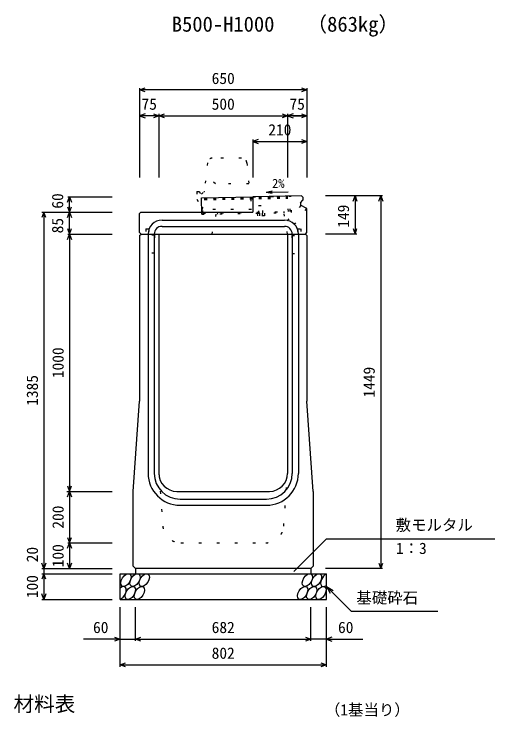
# Model space of a CAD drawing. Units: millimetres, scale not verified. Extents: x -12600 to 12600, y -5940 to 5940.
# Drawn here: x 1887 to 3756, y -2845 to -113 of the extents above; entities that cross this region are included whole.
import ezdxf
from ezdxf.enums import TextEntityAlignment as Align

# ---------------------------------------------------------------- set-up
doc = ezdxf.new("R2010")
doc.units = ezdxf.units.MM
doc.header["$LTSCALE"] = 40
doc.linetypes.add('DOTTED', pattern=[1.75, 0.25, -1.5])
for name, color, linetype, lineweight in [('0-0_DIM', 7, 'Continuous', 25), ('0-2_HATCH', 6, 'DOTTED', 25), ('0-5_OUTLINE', 3, 'Continuous', 25), ('0-6_OUTLINE2', 4, 'DOTTED', 25), ('0-7_TXT', 7, 'Continuous', 25)]:
    doc.layers.add(name, color=color, linetype=linetype, lineweight=lineweight)
doc.styles.add('ＭＳ ゴシック', font='')
doc.styles.get('ＭＳ ゴシック').set_extended_font_data('MS Gothic')

msp = doc.modelspace()

# ---------------------------------------------------------------- linework, layer by layer
at = {"layer": '0-0_DIM'}
for p, q in [((2375, -401.04), (2375, -748.54)), ((3025, -408.54), (2375, -408.54)), ((3025, -401.04), (3025, -748.54)), ((2450, -508.54), (2375, -508.54)), ((2450, -501.04), (2450, -748.54)), ((2450, -508.54), (2950, -508.54)), ((2950, -501.04), (2950, -748.54)), ((3025, -508.54), (2950, -508.54)), ((2970, -508.54), (3025, -508.54)), ((2815, -601.04), (2815, -748.54)), ((2815, -608.54), (3025, -608.54)), ((2095.5, -823.54), (2268, -823.54)), ((2103, -883.54), (2103, -823.54)), ((3319.5, -819.54), (3097, -819.54)), ((3212, -819.54), (3212, -968.54)), ((3312, -819.54), (3312, -2268.54)), ((1995.5, -883.54), (2268, -883.54)), ((2003, -883.54), (2003, -2268.54)), ((2103, -968.54), (2103, -883.54)), ((2095.5, -968.54), (2268, -968.54)), ((3219.5, -968.54), (3097, -968.54)), ((2092.25, -1968.54), (2264.75, -1968.54)), ((2095.5, -1968.54), (2268, -1968.54)), ((2974.77, -2279.35), (3101, -2153.11)), ((3101, -2153.11), (3755.81, -2153.11)), ((2095.5, -2168.54), (2268, -2168.54)), ((2103, -2168.54), (2103, -2268.54)), ((1995.5, -2268.54), (2268, -2268.54)), ((1995.5, -2288.54), (2268, -2288.54)), ((2003, -2268.54), (2003, -2288.54)), ((2003, -2288.54), (2003, -2388.54)), ((3319.5, -2268.54), (3097, -2268.54)), ((3101, -2338.54), (3196.76, -2434.29)), ((3101, -2338.54), (3126.98, -2353.54)), ((3101, -2338.54), (3116, -2364.52)), ((1995.5, -2388.54), (2268, -2388.54)), ((2299, -2649.9), (2299, -2418.54)), ((2359, -2549.9), (2359, -2418.54)), ((3041, -2549.9), (3041, -2418.54)), ((3101, -2649.9), (3101, -2418.54)), ((3196.76, -2434.29), (3534.31, -2434.29)), ((2299, -2542.4), (2157.21, -2542.4)), ((2299, -2542.4), (2359, -2542.4)), ((2359, -2542.4), (3041, -2542.4)), ((3101, -2542.4), (3041, -2542.4)), ((3101, -2542.4), (3242.79, -2542.4)), ((2299, -2642.4), (3101, -2642.4))]:
    msp.add_line(p, q, dxfattribs=at)
for points in [[(2396.14, -416.23), (2375, -408.54), (2396.14, -400.84)], [(3003.86, -400.84), (3025, -408.54), (3003.86, -416.23)], [(2396.14, -500.84), (2375, -508.54), (2396.14, -516.23)], [(2428.86, -500.84), (2450, -508.54), (2428.86, -516.23)], [(2471.14, -516.23), (2450, -508.54), (2471.14, -500.84)], [(2928.86, -500.84), (2950, -508.54), (2928.86, -516.23)], [(2971.14, -500.84), (2950, -508.54), (2971.14, -516.23)], [(3003.86, -500.84), (3025, -508.54), (3003.86, -516.23)], [(2836.14, -600.84), (2815, -608.54), (2836.14, -616.23)], [(3003.86, -600.84), (3025, -608.54), (3003.86, -616.23)], [(2095.3, -844.68), (2103, -823.54), (2110.7, -844.68)], [(3204.3, -840.68), (3212, -819.54), (3219.7, -840.68)], [(3304.3, -840.68), (3312, -819.54), (3319.7, -840.68)], [(2095.3, -862.39), (2103, -883.54), (2110.7, -862.39)], [(2010.7, -904.68), (2003, -883.54), (1995.3, -904.68)], [(2095.3, -904.68), (2103, -883.54), (2110.7, -904.68)], [(2095.3, -947.39), (2103, -968.54), (2110.7, -947.39)], [(3204.3, -947.39), (3212, -968.54), (3219.7, -947.39)], [(2095.3, -989.68), (2103, -968.54), (2110.7, -989.68)], [(2103, -968.54), (2103, -1968.54), (2103, -2168.54)], [(2095.3, -1947.39), (2103, -1968.54), (2110.7, -1947.39)], [(2095.3, -1989.68), (2103, -1968.54), (2110.7, -1989.68)], [(2095.3, -2147.39), (2103, -2168.54), (2110.7, -2147.39)], [(2095.3, -2189.68), (2103, -2168.54), (2110.7, -2189.68)], [(2010.7, -2247.39), (2003, -2268.54), (1995.3, -2247.39)], [(2110.7, -2247.39), (2103, -2268.54), (2095.3, -2247.39)], [(3304.3, -2247.39), (3312, -2268.54), (3319.7, -2247.39)], [(2010.7, -2309.68), (2003, -2288.54), (1995.3, -2309.68)], [(2010.7, -2367.39), (2003, -2388.54), (1995.3, -2367.39)], [(2277.86, -2534.71), (2299, -2542.4), (2277.86, -2550.1)], [(2380.14, -2550.1), (2359, -2542.4), (2380.14, -2534.71)], [(3019.86, -2534.71), (3041, -2542.4), (3019.86, -2550.1)], [(3122.14, -2534.71), (3101, -2542.4), (3122.14, -2550.1)], [(2320.14, -2650.1), (2299, -2642.4), (2320.14, -2634.71)], [(3079.86, -2634.71), (3101, -2642.4), (3079.86, -2650.1)]]:
    msp.add_lwpolyline(points, dxfattribs=at)
at = {"layer": '0-2_HATCH', "linetype": 'Continuous'}
for p, q in [((2615, -827.35), (2815, -823.54)), ((2616.23, -891.84), (2615, -827.35))]:
    msp.add_line(p, q, dxfattribs=at)
at = {"layer": '0-2_HATCH'}
for p, q in [((2620.64, -887.25), (2619.5, -827.26)), ((2627.3, -827.11), (2628.44, -887.1)), ((2630.8, -827.04), (2631.94, -887.03)), ((2634.3, -826.98), (2635.44, -886.97)), ((2662.59, -826.44), (2663.74, -886.43)), ((2666.09, -826.37), (2667.24, -886.36)), ((2669.59, -826.31), (2670.74, -886.29)), ((2697.89, -825.77), (2699.03, -885.76)), ((2701.39, -825.7), (2702.53, -885.69)), ((2704.89, -825.63), (2706.03, -885.62)), ((2733.18, -825.1), (2734.32, -885.08)), ((2736.68, -825.03), (2737.82, -885.02)), ((2740.18, -824.96), (2741.32, -884.95)), ((2768.47, -824.42), (2769.62, -884.41)), ((2771.97, -824.36), (2773.12, -884.34)), ((2775.47, -824.29), (2776.62, -884.28)), ((2804.17, -823.74), (2805.31, -883.73)), ((2807.27, -823.68), (2808.41, -883.67)), ((2811.17, -823.61), (2812.31, -883.6)), ((2815, -823.54), (2963.94, -820.7)), ((2839.06, -823.08), (2840.2, -883.07)), ((2842.56, -823.01), (2843.79, -887.5)), ((2846.06, -822.95), (2847.2, -882.93)), ((2874.36, -822.41), (2875.5, -882.4)), ((2877.85, -822.34), (2879, -882.33)), ((2881.35, -822.27), (2882.5, -882.26)), ((2910.05, -821.73), (2911.19, -881.72)), ((2913.15, -821.67), (2914.38, -886.16)), ((2917.05, -821.59), (2918.19, -881.58)), ((2944.94, -821.06), (2946.09, -881.05)), ((2948.44, -821), (2949.58, -880.98)), ((2953.08, -880.92), (2951.94, -820.93)), ((2960.58, -880.77), (2959.44, -820.79)), ((2965.17, -885.19), (2963.94, -820.7)), ((2837.62, -857.61), (2853.61, -857.31)), ((2838.19, -887.61), (2837.62, -857.61)), ((2854.18, -887.3), (2853.61, -857.31)), ((2616.23, -891.84), (2965.17, -885.19)), ((2620.64, -887.25), (2960.58, -880.77)), ((2676.96, -886.18), (2677.05, -890.68)), ((2832.32, -887.72), (2860.01, -887.19)), ((2832.32, -887.72), (2832.51, -897.72)), ((2860.2, -897.19), (2832.51, -897.72)), ((2840.7, -887.56), (2840.89, -897.56)), ((2851.67, -887.35), (2851.86, -897.35)), ((2860.01, -887.19), (2860.2, -897.19)), ((2935.59, -881.25), (2935.67, -885.75))]:
    msp.add_line(p, q, dxfattribs=at)
at = {"layer": '0-2_HATCH', "linetype": 'Continuous'}
for centre in [(2321.89, -2313.54), (2357.37, -2313.54), (2392.84, -2313.54), (3027.05, -2313.54), (3062.52, -2313.54), (2338.77, -2363.54), (2374.25, -2363.54), (3008.45, -2363.54), (3043.93, -2363.54), (3079.41, -2363.54)]:
    msp.add_ellipse(centre, major_axis=(14.54, 23.54), ratio=0.5792, dxfattribs=at)
for centre, start_param, end_param in [((3098, -2313.54), 0.6666252, 4.1103269), ((2303.3, -2363.54), 3.7419964, 7.318141)]:
    msp.add_ellipse(centre, major_axis=(14.54, 23.54), ratio=0.5792, start_param=start_param, end_param=end_param, dxfattribs=at)
at = {"layer": '0-5_OUTLINE', "linetype": 'DOTTED'}
for p, q in [((2770.46, -673.59), (2656.66, -673.59)), ((2638.19, -691.59), (2627, -803.54)), ((2791.8, -691.55), (2810, -873.54)), ((2597, -803.54), (2597, -833.54)), ((2597, -803.54), (2605, -803.54)), ((2605, -803.54), (2615, -813.54)), ((2597, -833.54), (2620, -873.54)), ((2810, -873.54), (2620, -873.54))]:
    msp.add_line(p, q, dxfattribs=at)
at = {"layer": '0-5_OUTLINE'}
for p, q in [((3004, -819.94), (2815, -823.54)), ((2815, -823.54), (2815, -883.54)), ((3000, -846.54), (3009, -836.54)), ((3000, -846.54), (3000, -856.54)), ((3025, -869.54), (3000, -856.54)), ((3025, -962.54), (3025, -869.54)), ((2375, -888.54), (2380, -883.54)), ((2375, -962.54), (2375, -888.54)), ((2380, -883.54), (2815, -883.54)), ((2375, -962.54), (2381, -968.54)), ((2375, -974.54), (2381, -968.54)), ((2375, -974.54), (2375, -1618.54)), ((2381, -968.54), (3019, -968.54)), ((2450, -968.54), (2450, -1898.54)), ((2950, -968.54), (2950, -1898.54)), ((3019, -968.54), (3025, -962.54)), ((3019, -968.54), (3025, -974.54)), ((3025, -974.54), (3025, -1618.54)), ((2350, -1968.54), (2375, -1618.54)), ((3050, -1968.54), (3025, -1618.54)), ((2350, -2259.54), (2350, -1968.54)), ((2520, -1968.54), (2880, -1968.54)), ((3050, -1968.54), (3050, -2259.54)), ((2350, -2259.54), (2359, -2268.54)), ((3041, -2268.54), (3050, -2259.54)), ((2299, -2288.54), (3101, -2288.54)), ((2299, -2388.54), (2299, -2288.54)), ((3041, -2268.54), (2359, -2268.54)), ((2359, -2268.54), (2359, -2288.54)), ((3041, -2268.54), (3041, -2288.54)), ((3101, -2388.54), (3101, -2288.54)), ((2299, -2388.54), (3101, -2388.54))]:
    msp.add_line(p, q, dxfattribs=at)
at = {"layer": '0-5_OUTLINE', "linetype": 'DOTTED'}
msp.add_lwpolyline([(2615, -813.54), (2625, -803.54), (2627, -803.54)], dxfattribs=at)
at = {"layer": '0-5_OUTLINE'}
msp.add_lwpolyline([(3004, -819.94), (3009, -824.84), (3009, -836.54)], dxfattribs=at)
at = {"layer": '0-5_OUTLINE', "linetype": 'DOTTED'}
for centre, start, end in [((2658.1, -693.54), 94.13229, 174.40835), ((2771.9, -693.54), 4.08463, 93.6009)]:
    msp.add_arc(centre, 20, start, end, dxfattribs=at)
at = {"layer": '0-5_OUTLINE'}
for centre, start, end in [((2520, -1898.54), 180, 270), ((2880, -1898.54), 270, 0)]:
    msp.add_arc(centre, 70, start, end, dxfattribs=at)
at = {"layer": '0-6_OUTLINE2'}
for p, q in [((2620, -873.54), (2627, -803.54)), ((3001.41, -857.27), (2942.13, -923.06)), ((3023.39, -868.7), (2949.5, -965.63)), ((2671.7, -890.78), (2655, -968.54)), ((2950, -968.54), (2935.67, -885.75)), ((2399, -948.54), (2411, -948.54)), ((2399, -948.54), (2399, -973.54)), ((2411, -948.54), (2411, -973.54)), ((2989, -948.54), (3001, -948.54)), ((2989, -948.54), (2989, -973.54)), ((3001, -948.54), (3001, -973.54)), ((2433, -973.04), (2376.5, -973.04)), ((2433, -973.04), (2433, -1043.04)), ((2967, -973.54), (3024, -973.54)), ((2433, -1043.04), (2375, -1043.04)), ((2450, -1898.54), (2465.2, -2103.71)), ((2934.8, -2103.71), (2950, -1898.54)), ((2535.01, -2168.54), (2864.99, -2168.54))]:
    msp.add_line(p, q, dxfattribs=at)
at = {"layer": '0-6_OUTLINE2', "linetype": 'Continuous'}
for p, q in [((2462, -914.54), (2938, -914.54)), ((2462, -938.54), (2938, -938.54)), ((2408, -968.54), (2408, -1898.54)), ((2432, -968.54), (2432, -1898.54)), ((2968, -968.54), (2968, -1898.54)), ((2992, -968.54), (2992, -1898.54)), ((2532, -1998.54), (2868, -1998.54)), ((2532, -2022.54), (2868, -2022.54))]:
    msp.add_line(p, q, dxfattribs=at)
at = {"layer": '0-6_OUTLINE2'}
for points in [[(2800, -773.54), (2670, -773.54), (2633, -743.54)], [(2967, -973.54), (2967, -1043.54), (3025, -1043.54)]]:
    msp.add_lwpolyline(points, dxfattribs=at)
at = {"layer": '0-6_OUTLINE2', "linetype": 'Continuous'}
for centre, radius, start, end in [((2462, -968.54), 54, 90, 180), ((2938, -968.54), 54, 0, 90), ((2462, -968.54), 30, 90, 180), ((2938, -968.54), 30, 0, 90), ((2532, -1898.54), 124, 180, 270), ((2532, -1898.54), 100, 180, 270), ((2868, -1898.54), 100, 270, 0), ((2868, -1898.54), 124, 270, 0)]:
    msp.add_arc(centre, radius, start, end, dxfattribs=at)
at = {"layer": '0-6_OUTLINE2'}
for centre, start, end in [((2535.01, -2098.54), 184.23639, 270), ((2864.99, -2098.54), 270, 355.76361)]:
    msp.add_arc(centre, 70, start, end, dxfattribs=at)
at = {"layer": '0-7_TXT'}
for q in [(2889.78, -801.12), (2952.06, -804.1), (2889.93, -809.46)]:
    msp.add_line((2866.22, -805.74), q, dxfattribs=at)

# ---------------------------------------------------------------- texts
at = {"layer": '0-0_DIM', "style": 'ＭＳ ゴシック'}
for s, p in [('650', (2655, -398.54)), ('75', (2382.5, -498.54)), ('500', (2655, -498.54)), ('75', (2957.5, -498.54)), ('210', (2875, -598.54)), ('敷モルタル', (3369.94, -2134.38)), ('1：3', (3370.94, -2225.07)), ('基礎砕石', (3217.32, -2417.12)), ('60', (2194, -2532.4)), ('682', (2655, -2532.4)), ('60', (3146, -2532.4)), ('802', (2655, -2632.4))]:
    msp.add_text(s, height=43.99, dxfattribs=at).set_placement(p, align=Align.BOTTOM_LEFT)
for s, p in [('60', (2091.16, -869.92)), ('149', (3202, -944.04)), ('85', (2091.16, -965.68)), ('1000', (2093, -1528.54)), ('1449', (3302, -1604.04)), ('1385', (1993, -1636.04)), ('200', (2093, -2113.54)), ('100', (2093, -2263.54)), ('20', (1993, -2244.22)), ('100', (1993, -2383.54))]:
    msp.add_text(s, height=43.99, rotation=90, dxfattribs=at).set_placement(p, align=Align.BOTTOM_LEFT)
at = {"layer": '0-7_TXT', "style": 'ＭＳ ゴシック'}
for s, height, p in [('B500-H1000', 58.65, (2500, -199.56)), ('（863kg）', 58.65, (3023.7, -199.56)), ('2%', 35.19, (2889.95, -799.49)), ('材料表', 58.65, (1885, -2841.64)), ('（1基当り）', 43.99, (3095, -2852.64))]:
    msp.add_text(s, height=height, dxfattribs=at).set_placement(p, align=Align.BOTTOM_LEFT)

doc.saveas('drawing.dxf')
